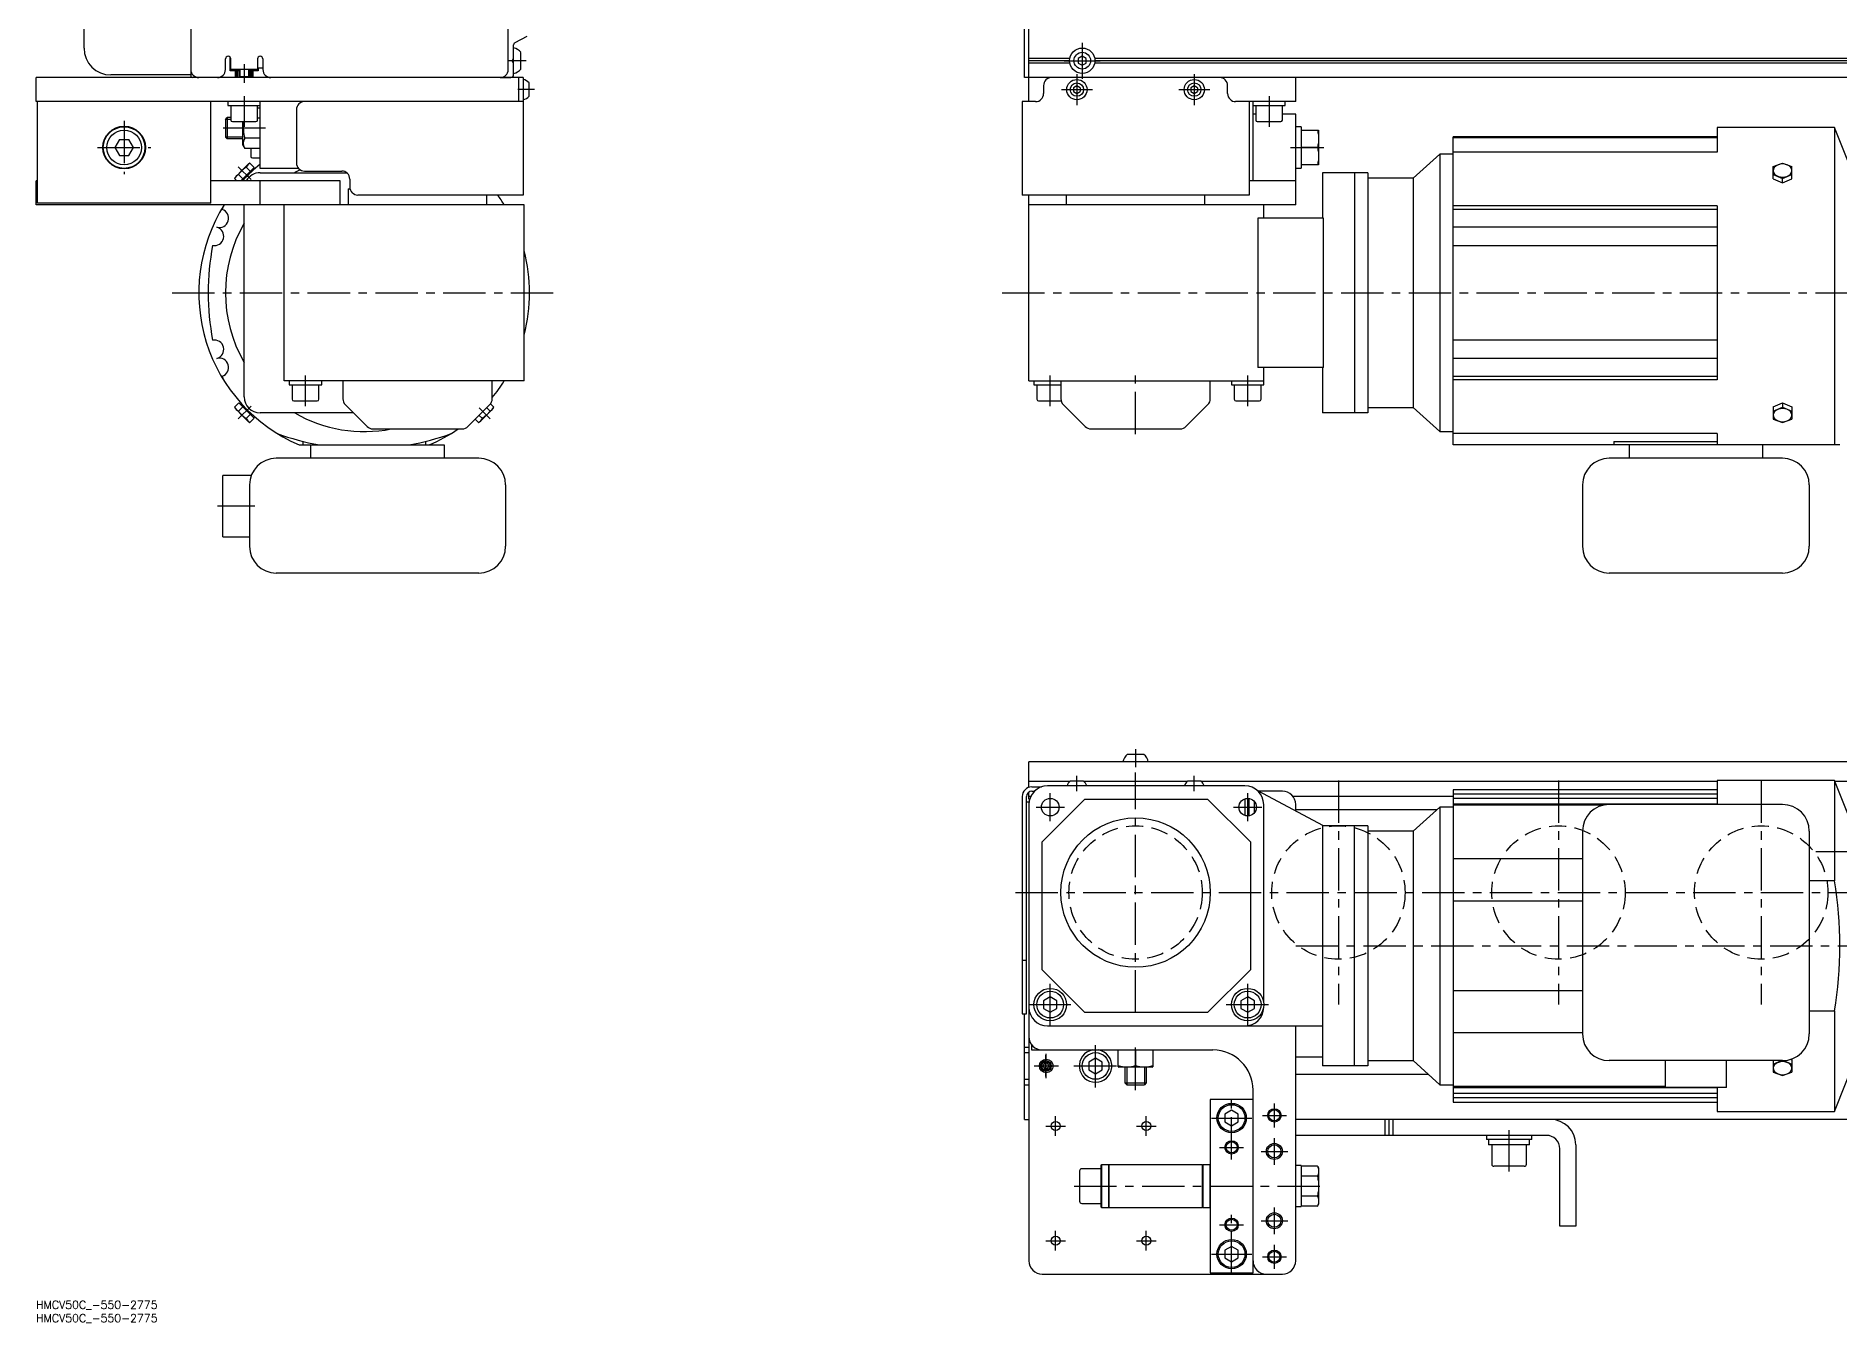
# Model space of a CAD drawing. Extents: x -10 to 3966, y -8 to 1151.
# Drawn here: x 0 to 676, y -8 to 474 of the extents above; entities that cross this region are included whole.
import ezdxf

# ---------------------------------------------------------------- set-up
doc = ezdxf.new("R2010")
doc.units = 0
doc.header["$LTSCALE"] = 0.5
doc.linetypes.add('CENTER', pattern=[50.8, 31.75, -6.35, 6.35, -6.35])
doc.linetypes.add('DASHED', pattern=[19.05, 12.7, -6.35])
for name, color, linetype in [('MSM_CENTER', 1, 'CENTER'), ('MSM_CONTINUOUS', 7, 'CONTINUOUS'), ('MSM_DASHED', 4, 'DASHED'), ('MSM_NARROW', 5, 'CONTINUOUS'), ('MSM_PART_NUMBER', 7, 'CONTINUOUS')]:
    doc.layers.add(name, color=color, linetype=linetype)
doc.styles.get("Standard").update_dxf_attribs({"font": 'txt.shx', "height": 10, "bigfont": 'bigfont.shx'})

# ---------------------------------------------------------------- blocks, each defined once
blk = doc.blocks.new('*U86')
at = {"layer": 'MSM_PART_NUMBER'}
blk.add_text('HMCV50C_-550-2775', height=3, dxfattribs=at).set_placement((0, -3))
blk = doc.blocks.new('*U87')
at = {"layer": 'MSM_PART_NUMBER'}
blk.add_text('HMCV50C_-550-2775', height=3, dxfattribs=at).set_placement((0, -8))

msp = doc.modelspace()

# ---------------------------------------------------------------- linework, layer by layer
at = {"layer": 'MSM_CENTER'}
for p, q in [((392.15, 471.5), (392.15, 458)), ((78, 463.4), (78, 456.4)), ((183.75, 464.75), (177, 464.75)), ((385.4, 464.75), (398.9, 464.75)), ((186.8, 453.9), (180.6, 453.9)), ((384.35, 453.9), (395.95, 453.9)), ((390.15, 459.7), (390.15, 448.1)), ((428.35, 453.9), (439.95, 453.9)), ((434.15, 459.7), (434.15, 448.1)), ((78, 451.4), (78, 439.9)), ((462.15, 451.4), (462.15, 439.9)), ((33, 442.2), (33, 422.2)), ((86, 439.4), (69, 439.4)), ((23, 432.2), (43, 432.2)), ((470.15, 432.2), (482.65, 432.2)), ((80.57, 420.18), (75.77, 424.98)), ((51, 377.75), (195, 377.75)), ((362.15, 377.75), (692.15, 377.75)), ((101, 335.25), (101, 346.75)), ((380.15, 335.25), (380.15, 346.75)), ((412.15, 324.75), (412.15, 346.75)), ((454.15, 335.25), (454.15, 346.75)), ((75.77, 330.52), (80.57, 335.32)), ((170.23, 330.52), (166.09, 334.66)), ((82, 297.75), (68, 297.75)), ((412.15, 206.75), (412.15, 200)), ((390.15, 191), (390.15, 196.8)), ((412.15, 108), (412.15, 198)), ((434.15, 191), (434.15, 196.8)), ((380.15, 179.7), (380.15, 190.3)), ((454.15, 179.7), (454.15, 190.3)), ((488.15, 195), (488.15, 111)), ((570.65, 195), (570.65, 111)), ((646.65, 195), (646.65, 111)), ((374.85, 185), (385.45, 185)), ((448.85, 185), (459.45, 185)), ((367.15, 153), (3149.15, 153)), ((472.15, 133), (692.15, 133)), ((380.15, 102.9), (380.15, 119.1)), ((454.15, 102.9), (454.15, 119.1)), ((372.05, 111), (388.25, 111)), ((446.05, 111), (462.25, 111)), ((397.15, 79.9), (397.15, 96)), ((412.15, 79), (412.15, 96)), ((374.1, 88), (383.2, 88)), ((378.55, 84), (378.55, 92)), ((378.65, 83.45), (378.65, 92.55)), ((389.05, 88), (405.25, 88)), ((448.15, 53), (448.15, 76)), ((382.15, 61.8), (382.15, 69.2)), ((416.15, 61.8), (416.15, 69.2)), ((440.65, 68.5), (455.65, 68.5)), ((459.65, 69.5), (468.65, 69.5)), ((464.15, 65), (464.15, 74)), ((378.45, 65.5), (385.85, 65.5)), ((412.45, 65.5), (419.85, 65.5)), ((464.15, 51), (464.15, 61)), ((552.15, 48.4), (552.15, 64)), ((443.65, 57.5), (452.65, 57.5)), ((459.15, 56), (469.15, 56)), ((389.15, 43), (482.65, 43)), ((464.15, 25), (464.15, 35)), ((443.65, 28.5), (452.65, 28.5)), ((448.15, 10), (448.15, 33)), ((459.15, 30), (469.15, 30)), ((378.45, 22.5), (385.85, 22.5)), ((382.15, 18.8), (382.15, 26.2)), ((412.45, 22.5), (419.85, 22.5)), ((416.15, 18.8), (416.15, 26.2)), ((464.15, 12), (464.15, 21)), ((440.65, 17.5), (455.65, 17.5)), ((459.65, 16.5), (468.65, 16.5))]:
    msp.add_line(p, q, dxfattribs=at)
at = {"layer": 'MSM_CONTINUOUS'}
for p, q in [((372.15, 449.4), (372.15, 1107.4)), ((58, 1097.9), (58, 458.9)), ((18, 469.4), (18, 776.9)), ((370.55, 458.4), (370.55, 528.4)), ((177, 461.4), (177, 496.2)), ((179.53, 471.53), (184.07, 473.97)), ((179, 459.45), (179, 470.65)), ((181.75, 461.62), (181.75, 467.87)), ((71, 461.4), (71, 465.4)), ((72.75, 465.9), (72.87, 465.9)), ((72.75, 460.9), (72.75, 465.9)), ((76, 460.9), (72.75, 460.9)), ((73, 460.9), (73, 465.4)), ((83, 461.4), (73, 461.4)), ((74.75, 458.4), (74.75, 460.9)), ((75, 460.9), (75, 458.4)), ((76, 461.4), (76, 458.78)), ((80, 461.4), (80, 458.78)), ((83.25, 460.9), (80, 460.9)), ((81, 458.4), (81, 460.9)), ((81.25, 460.9), (81.25, 458.4)), ((83, 465.4), (83, 460.9)), ((85, 461.9), (83.25, 461.9)), ((83.25, 461.9), (83.25, 460.9)), ((85, 465.4), (85, 461.4)), ((178.5, 464.75), (179, 465.62)), ((179, 463.88), (178.5, 464.75)), ((387.48, 465.62), (372.15, 465.62)), ((387.4, 464.75), (372.15, 464.75)), ((387.48, 463.88), (372.15, 463.88)), ((392.15, 466.48), (390.65, 465.62)), ((390.65, 465.62), (390.65, 463.88)), ((390.65, 463.88), (392.15, 463.02)), ((393.65, 465.62), (392.15, 466.48)), ((392.15, 463.02), (393.65, 463.88)), ((393.65, 463.88), (393.65, 465.62)), ((3122.48, 465.62), (396.82, 465.62)), ((3122.48, 463.88), (396.82, 463.88)), ((3122.4, 464.75), (396.9, 464.75)), ((0, 449.4), (0, 458.4)), ((182.6, 458.4), (0, 458.4)), ((58, 459.4), (28, 459.4)), ((76.38, 458.4), (76, 458.78)), ((76, 458.78), (80, 458.78)), ((80, 458.78), (79.62, 458.4)), ((174.55, 458.45), (178, 458.45)), ((181, 449.4), (181, 458.4)), ((182.6, 458.4), (182.6, 414.4)), ((184.8, 451.4), (184.8, 456.4)), ((3148.75, 458.4), (370.55, 458.4)), ((3147.15, 458.45), (372.15, 458.45)), ((377.65, 455.4), (377.65, 452.4)), ((390.15, 455.34), (388.9, 454.62)), ((388.9, 454.62), (388.9, 453.18)), ((388.9, 453.18), (390.15, 452.46)), ((391.4, 454.62), (390.15, 455.34)), ((390.15, 452.46), (391.4, 453.18)), ((391.4, 454.62), (391.4, 453.18)), ((397.15, 458.45), (397.15, 458.4)), ((427.15, 458.4), (427.15, 458.45)), ((434.15, 455.34), (432.9, 454.62)), ((432.9, 454.62), (432.9, 453.18)), ((432.9, 453.18), (434.15, 452.46)), ((435.4, 454.62), (434.15, 455.34)), ((434.15, 452.46), (435.4, 453.18)), ((435.4, 454.62), (435.4, 453.18)), ((446.65, 452.4), (446.65, 455.4)), ((472.15, 449.4), (472.15, 458.4)), ((182.6, 449.4), (0, 449.4)), ((0.5, 411.4), (0.5, 449.4)), ((65.5, 411.4), (65.5, 449.4)), ((71.9, 449.4), (71.9, 447.9)), ((71.9, 447.9), (84, 447.9)), ((73, 447.9), (73, 442.5)), ((83, 442.5), (83, 447.9)), ((84, 446.91), (83, 446.91)), ((84, 424.4), (84, 449.4)), ((97.6, 446.4), (97.6, 426.4)), ((100, 449.34), (100, 449.4)), ((374.65, 449.4), (369.65, 449.4)), ((369.65, 449.4), (369.65, 414.4)), ((472.15, 449.4), (449.65, 449.4)), ((454.65, 449.4), (454.65, 414.4)), ((456.05, 449.4), (456.05, 447.9)), ((456.05, 447.9), (468.25, 447.9)), ((456.15, 419.75), (456.15, 447.9)), ((457.15, 447.9), (457.15, 442.5)), ((467.15, 442.5), (467.15, 447.9)), ((468.25, 447.9), (468.25, 449.4)), ((71, 442.72), (71.68, 443.4)), ((71, 442.72), (71, 436.08)), ((71.68, 443.4), (71.68, 435.4)), ((73, 443.4), (71.68, 443.4)), ((73.6, 441.9), (82.4, 441.9)), ((77.5, 433.15), (77.5, 441.9)), ((84, 443.15), (83, 443.15)), ((457.15, 444.75), (456.15, 444.75)), ((457.75, 441.9), (466.55, 441.9)), ((472.15, 444.75), (467.15, 444.75)), ((472.15, 419.85), (472.15, 444.75)), ((474.15, 439.9), (472.15, 439.9)), ((474.15, 439.9), (474.15, 424.5)), ((674.15, 439.75), (630.15, 439.75)), ((630.15, 439.75), (630.15, 430.47)), ((682.15, 419.75), (674.15, 439.75)), ((674.15, 439.75), (674.15, 320.75)), ((31.27, 435.2), (29.54, 432.2)), ((31.27, 435.2), (34.73, 435.2)), ((36.46, 432.2), (34.73, 435.2)), ((71.68, 435.4), (71, 436.08)), ((77.5, 435.4), (71.68, 435.4)), ((77.5, 433.15), (78.22, 431.89)), ((84, 435.65), (78.22, 435.65)), ((474.15, 438.7), (480.65, 438.7)), ((480.65, 438.7), (480.65, 425.7)), ((630.15, 436.25), (531.15, 436.25)), ((531.15, 320.75), (531.15, 436.25)), ((531.15, 435.99), (630.15, 435.99)), ((29.54, 432.2), (31.27, 429.2)), ((31.27, 429.2), (34.73, 429.2)), ((34.73, 429.2), (36.46, 432.2)), ((79.65, 426.05), (74.7, 421.1)), ((84, 431.89), (78.22, 431.89)), ((80.14, 426.33), (79.32, 425.71)), ((80.14, 426.33), (79.65, 426.05)), ((81.73, 424.73), (80.14, 426.33)), ((80.5, 431.89), (80.5, 428.9)), ((81.1, 428.3), (84.06, 428.3)), ((480.23, 432.2), (474.15, 432.2)), ((526.15, 429.75), (516.15, 420.75)), ((531.15, 429.75), (526.15, 429.75)), ((526.15, 429.75), (526.15, 325.75)), ((630.15, 430.47), (531.15, 430.47)), ((651.15, 425.1), (654.65, 426.33)), ((654.65, 426.33), (658.15, 425.1)), ((0.5, 419.75), (0, 419.75)), ((0, 410.75), (0, 419.75)), ((114, 419.75), (65.5, 419.75)), ((75.04, 421.43), (74.42, 420.61)), ((74.7, 421.1), (74.42, 420.61)), ((75.28, 419.75), (74.42, 420.61)), ((75.85, 422.04), (75.04, 421.43)), ((75.85, 422.04), (77.18, 423.57)), ((77.45, 420.44), (75.85, 422.04)), ((76.75, 419.75), (81.73, 424.73)), ((76.76, 419.75), (76.76, 419.75)), ((78.71, 424.9), (77.18, 423.57)), ((79.32, 425.71), (78.71, 424.9)), ((80.31, 423.3), (78.71, 424.9)), ((81.33, 423.66), (81, 423.99)), ((98.36, 424.4), (84, 424.4)), ((84, 422.75), (116.46, 422.75)), ((84, 410.75), (84, 419.75)), ((100.6, 423.4), (114.6, 423.4)), ((114, 410.75), (114, 419.75)), ((117.6, 420.4), (117.6, 417.4)), ((472.15, 419.75), (454.65, 419.75)), ((472.05, 419.75), (472.05, 419.85)), ((472.05, 419.85), (472.15, 419.85)), ((472.15, 424.5), (474.15, 424.5)), ((472.15, 410.75), (472.15, 419.75)), ((480.65, 425.7), (474.15, 425.7)), ((482.15, 422.75), (482.15, 405.75)), ((499.15, 422.75), (482.15, 422.75)), ((494.15, 422.75), (494.15, 332.75)), ((499.15, 422.75), (499.15, 332.75)), ((516.15, 420.75), (499.15, 420.75)), ((516.15, 420.75), (516.15, 334.75)), ((651.15, 420.44), (651.15, 425.1)), ((651.15, 422.04), (654.65, 420.61)), ((651.15, 420.44), (654.65, 419.02)), ((654.65, 420.61), (658.15, 422.04)), ((654.65, 419.02), (654.65, 420.61)), ((654.65, 419.02), (658.15, 420.44)), ((658.15, 420.44), (658.15, 425.1)), ((117, 416.75), (117, 410.75)), ((117, 416.75), (117.67, 416.75)), ((182.6, 414.4), (120.6, 414.4)), ((169, 410.75), (169, 414.4)), ((454.65, 414.4), (369.65, 414.4)), ((372.15, 344.75), (372.15, 414.4)), ((386.15, 414.4), (386.15, 410.75)), ((438.15, 410.75), (438.15, 414.4)), ((183, 410.75), (0, 410.75)), ((65.5, 411.4), (0.5, 411.4)), ((78, 338.75), (78, 410.75)), ((93, 344.75), (93, 410.75)), ((183, 344.75), (183, 410.75)), ((472.15, 410.75), (372.15, 410.75)), ((482.55, 405.75), (457.99, 405.75)), ((457.99, 405.75), (457.99, 349.75)), ((460.15, 405.75), (460.15, 410.75)), ((482.55, 349.75), (482.55, 405.75)), ((630.15, 410.37), (531.15, 410.37)), ((630.15, 409.02), (531.15, 409.02)), ((630.15, 410.37), (630.15, 345.13)), ((630.15, 402.33), (531.15, 402.33)), ((531.15, 395.52), (630.15, 395.52)), ((630.15, 359.98), (531.15, 359.98)), ((630.15, 353.17), (531.15, 353.17)), ((482.55, 349.75), (457.99, 349.75)), ((460.15, 344.75), (460.15, 349.75)), ((482.15, 349.75), (482.15, 332.75)), ((531.15, 346.48), (630.15, 346.48)), ((630.15, 345.13), (531.15, 345.13)), ((183, 344.75), (93, 344.75)), ((94.9, 344.75), (94.9, 343.25)), ((94.9, 343.25), (107.1, 343.25)), ((96, 343.25), (96, 337.85)), ((106, 337.85), (106, 343.25)), ((107.1, 343.25), (107.1, 344.75)), ((115, 344.75), (115, 337.99)), ((171, 337.99), (171, 344.75)), ((372.15, 344.75), (460.25, 344.75)), ((374.05, 344.75), (374.05, 343.25)), ((374.05, 343.25), (384.15, 343.25)), ((375.15, 343.25), (375.15, 337.85)), ((384.15, 344.75), (384.15, 337.99)), ((440.15, 337.99), (440.15, 344.75)), ((448.05, 344.75), (448.05, 343.25)), ((448.05, 343.25), (460.25, 343.25)), ((449.15, 343.25), (449.15, 337.85)), ((459.15, 337.85), (459.15, 343.25)), ((460.25, 343.25), (460.25, 344.75)), ((76.02, 336.48), (74.42, 334.89)), ((74.42, 334.89), (74.7, 334.4)), ((74.42, 334.89), (75.04, 334.07)), ((79.65, 329.45), (74.7, 334.4)), ((75.04, 334.07), (75.85, 333.46)), ((77.45, 335.06), (75.85, 333.46)), ((77.18, 331.93), (75.85, 333.46)), ((81.73, 330.77), (76.02, 336.48)), ((77.09, 336.08), (76.76, 335.75)), ((77.18, 331.93), (78.71, 330.6)), ((80.31, 332.2), (78.71, 330.6)), ((81, 331.51), (81.33, 331.84)), ((119, 332.75), (84, 332.75)), ((96.6, 337.25), (105.4, 337.25)), ((115.88, 335.87), (124.12, 327.63)), ((161.88, 327.63), (170.12, 335.87)), ((166.07, 331.82), (167.29, 330.6)), ((166.35, 329.45), (171.3, 334.4)), ((168.82, 331.93), (167.29, 330.6)), ((168.82, 331.93), (170.15, 333.46)), ((168.93, 334.68), (170.15, 333.46)), ((170.15, 333.46), (170.96, 334.07)), ((170.34, 336.12), (171.58, 334.89)), ((170.96, 334.07), (171.58, 334.89)), ((171.3, 334.4), (171.58, 334.89)), ((375.75, 337.25), (384.24, 337.25)), ((385.03, 335.87), (393.27, 327.63)), ((431.03, 327.63), (439.27, 335.87)), ((449.75, 337.25), (458.55, 337.25)), ((499.15, 332.75), (482.15, 332.75)), ((499.15, 334.75), (516.15, 334.75)), ((516.15, 334.75), (526.15, 325.75)), ((651.15, 335.06), (654.65, 336.48)), ((651.15, 335.06), (651.15, 330.4)), ((651.15, 333.46), (654.65, 334.89)), ((654.65, 336.48), (658.15, 335.06)), ((654.65, 336.48), (654.65, 334.89)), ((654.65, 334.89), (658.15, 333.46)), ((658.15, 335.06), (658.15, 330.4)), ((78.71, 330.6), (79.32, 329.79)), ((79.32, 329.79), (80.14, 329.17)), ((79.65, 329.45), (80.14, 329.17)), ((81.73, 330.77), (80.14, 329.17)), ((126.24, 326.75), (159.76, 326.75)), ((164.64, 330.39), (165.86, 329.17)), ((165.86, 329.17), (166.68, 329.79)), ((165.86, 329.17), (166.35, 329.45)), ((166.68, 329.79), (167.29, 330.6)), ((395.39, 326.75), (428.91, 326.75)), ((526.15, 325.75), (531.15, 325.75)), ((630.15, 325.03), (531.15, 325.03)), ((630.15, 325.03), (630.15, 320.75)), ((651.15, 330.4), (654.65, 329.17)), ((654.65, 329.17), (658.15, 330.4)), ((98.61, 320.75), (153, 320.75)), ((100, 322.08), (100, 320.75)), ((103, 315.75), (103, 320.75)), ((146, 322.08), (146, 320.75)), ((153, 320.75), (153, 315.75)), ((676.15, 320.75), (531.15, 320.75)), ((591.4, 322.08), (591.4, 320.75)), ((591.4, 322.08), (630.15, 322.08)), ((597.15, 320.75), (597.15, 315.75)), ((647.15, 320.75), (647.15, 315.75)), ((166, 315.75), (90, 315.75)), ((654.65, 315.75), (589.65, 315.75)), ((80.63, 309.25), (70, 309.25)), ((70, 286.25), (70, 309.25)), ((80, 305.75), (80, 282.75)), ((176, 305.75), (176, 282.75)), ((579.65, 305.75), (579.65, 282.75)), ((664.65, 305.75), (664.65, 282.75)), ((70, 286.25), (80, 286.25)), ((166, 272.75), (90, 272.75)), ((654.65, 272.75), (589.65, 272.75)), ((415.27, 204.75), (409.02, 204.75)), ((3147.15, 202), (372.15, 202)), ((372.15, 192.43), (372.15, 202)), ((387.43, 194.6), (372.15, 194.6)), ((372.15, 188), (372.15, 190.67)), ((373.25, 192.6), (376.82, 192.6)), ((373.25, 191), (374.25, 191)), ((453.15, 193), (379.15, 193)), ((392.65, 194.8), (387.65, 194.8)), ((431.43, 194.6), (392.87, 194.6)), ((436.65, 194.8), (431.65, 194.8)), ((630.15, 194.6), (436.87, 194.6)), ((482.55, 178), (457.99, 191.06)), ((467.15, 191), (458.1, 191)), ((630.15, 191.5), (531.15, 191.5)), ((531.15, 191.5), (531.15, 74.5)), ((630.15, 189.82), (531.15, 189.82)), ((674.15, 195), (630.15, 195)), ((630.15, 195), (630.15, 186)), ((682.15, 175), (674.15, 195)), ((674.15, 195), (674.15, 157.39)), ((3147.15, 194.6), (674.31, 194.6)), ((369.65, 189), (369.65, 107.6)), ((371.25, 107.6), (371.25, 189)), ((371.25, 187), (372.22, 187)), ((372.83, 189), (372.15, 189)), ((372.44, 188), (372.15, 188)), ((372.15, 186), (372.15, 15)), ((377.15, 172), (393.15, 188)), ((393.15, 188), (439.15, 188)), ((439.15, 188), (455.15, 172)), ((453.05, 188.11), (453.05, 181.89)), ((454.65, 181.74), (454.65, 188.26)), ((456.55, 187.26), (456.55, 182.74)), ((460.15, 112.1), (460.15, 186)), ((531.15, 189), (471.15, 189)), ((472.15, 183.53), (472.15, 186)), ((525.04, 184), (472.15, 184)), ((526.15, 185), (516.15, 176)), ((531.15, 185), (526.15, 185)), ((526.15, 185), (526.15, 81)), ((630.15, 188.25), (531.15, 188.25)), ((531.15, 186.2), (630.15, 186.2)), ((587.31, 185.72), (531.15, 185.72)), ((654.65, 186), (589.65, 186)), ((482.15, 178), (482.15, 88)), ((499.15, 178), (482.15, 178)), ((494.15, 88), (494.15, 178)), ((499.15, 178), (499.15, 88)), ((516.15, 176), (499.15, 176)), ((516.15, 176), (516.15, 90)), ((579.65, 176), (579.65, 100)), ((664.65, 176), (664.65, 100)), ((377.15, 124), (377.15, 172)), ((455.15, 172), (455.15, 124)), ((579.65, 165.62), (531.15, 165.62)), ((2931.15, 168.25), (667.15, 168.25)), ((674.15, 157.39), (664.65, 157.39)), ((579.65, 149.82), (531.15, 149.82)), ((369.65, 127.6), (371.25, 127.6)), ((393.15, 108), (377.15, 124)), ((455.15, 124), (439.15, 108)), ((579.65, 116.18), (531.15, 116.18)), ((380.15, 113.89), (377.65, 112.44)), ((377.65, 112.44), (377.65, 109.56)), ((377.65, 109.56), (380.15, 108.11)), ((382.65, 112.44), (380.15, 113.89)), ((380.15, 108.11), (382.65, 109.56)), ((382.65, 109.56), (382.65, 112.44)), ((454.15, 113.89), (451.65, 112.44)), ((451.65, 112.44), (451.65, 109.56)), ((451.65, 109.56), (454.15, 108.11)), ((456.65, 112.44), (454.15, 113.89)), ((454.15, 108.11), (456.65, 109.56)), ((456.65, 109.56), (456.65, 112.44)), ((664.65, 108.61), (674.15, 108.61)), ((674.15, 108.61), (674.15, 71)), ((369.65, 107.6), (371.25, 107.6)), ((370.55, 68), (370.55, 107.6)), ((379.15, 103), (482.15, 103)), ((439.15, 108), (393.15, 108)), ((472.15, 15), (472.15, 103)), ((370.55, 95), (372.15, 95)), ((373.15, 96), (373.15, 94)), ((579.65, 100.38), (531.15, 100.38)), ((370.55, 93), (372.15, 93)), ((373.15, 94), (441.15, 94)), ((377.97, 89), (377.4, 88)), ((377.4, 88), (377.97, 87)), ((379.13, 89), (377.97, 89)), ((379.7, 88), (379.13, 89)), ((379.13, 87), (379.7, 88)), ((397.15, 90.89), (394.65, 89.44)), ((394.65, 89.44), (394.65, 86.56)), ((399.65, 89.44), (397.15, 90.89)), ((399.65, 86.56), (399.65, 89.44)), ((405.65, 87.64), (405.65, 94)), ((412.15, 94), (412.15, 88.22)), ((418.65, 94), (418.65, 87.64)), ((482.15, 91.25), (472.15, 91.25)), ((499.15, 88), (482.15, 88)), ((499.15, 90), (516.15, 90)), ((516.15, 90), (526.15, 81)), ((654.65, 90), (589.65, 90)), ((610.65, 90), (610.65, 80)), ((633.65, 80), (633.65, 90)), ((651.15, 90), (651.15, 85.65)), ((651.15, 88.71), (654.31, 90)), ((654.98, 90.01), (658.15, 88.71)), ((657.72, 90.48), (658.15, 90.31)), ((658.15, 90.31), (658.15, 85.65)), ((674.15, 71), (682.15, 91)), ((370.55, 83), (372.15, 83)), ((377.97, 87), (379.13, 87)), ((394.65, 86.56), (397.15, 85.11)), ((397.15, 85.11), (399.65, 86.56)), ((405.65, 87.64), (405.9, 87.5)), ((418.4, 87.5), (405.9, 87.5)), ((408.15, 87.5), (408.15, 81.68)), ((408.83, 81), (408.15, 81.68)), ((408.15, 81.68), (416.15, 81.68)), ((416.15, 81.68), (415.47, 81)), ((416.15, 87.5), (416.15, 81.68)), ((418.4, 87.5), (418.65, 87.64)), ((521.98, 84.75), (472.15, 84.75)), ((651.15, 85.65), (654.65, 84.42)), ((654.65, 84.42), (658.15, 85.65)), ((370.55, 81), (372.15, 81)), ((408.83, 81), (415.47, 81)), ((456.15, 75.5), (440.15, 75.5)), ((440.15, 75.5), (440.15, 10.5)), ((456.15, 10.5), (456.15, 79)), ((526.15, 81), (531.15, 81)), ((610.65, 80.28), (531.15, 80.28)), ((630.15, 79.8), (531.15, 79.8)), ((630.15, 77.75), (531.15, 77.75)), ((531.15, 76.18), (630.15, 76.18)), ((531.15, 74.5), (630.15, 74.5)), ((633.65, 80), (610.65, 80)), ((630.15, 80), (630.15, 71)), ((370.55, 68), (372.15, 68)), ((448.15, 71.39), (445.65, 69.94)), ((445.65, 69.94), (445.65, 67.06)), ((450.65, 69.94), (448.15, 71.39)), ((450.65, 67.06), (450.65, 69.94)), ((3148.75, 68), (472.15, 68)), ((505.65, 62), (505.65, 68)), ((507.15, 62), (507.15, 68)), ((508.65, 62), (508.65, 68)), ((630.15, 71), (674.15, 71)), ((445.65, 67.06), (448.15, 65.61)), ((448.15, 65.61), (450.65, 67.06)), ((566.15, 62), (472.15, 62)), ((543.65, 62), (543.65, 60.4)), ((560.65, 60.4), (560.65, 62)), ((560.65, 60.4), (543.65, 60.4)), ((544.45, 60.4), (544.45, 58.4)), ((559.85, 58.4), (544.45, 58.4)), ((545.65, 58.4), (545.65, 51.2)), ((558.65, 51.2), (558.65, 58.4)), ((559.85, 58.4), (559.85, 60.4)), ((571.15, 28), (571.15, 57)), ((577.15, 58.5), (577.15, 28)), ((391.15, 48.7), (391.15, 37.3)), ((399.15, 49.5), (391.95, 49.5)), ((399.35, 51), (399.15, 50.8)), ((399.15, 50.8), (399.15, 35.2)), ((401.95, 51), (399.35, 51)), ((399.35, 51), (399.35, 35)), ((402.15, 50.8), (401.95, 51)), ((401.95, 51), (401.95, 35)), ((437.15, 51), (402.15, 51)), ((402.15, 51), (402.15, 35)), ((437.35, 51), (437.15, 50.8)), ((437.15, 51), (437.15, 35)), ((439.95, 51), (437.35, 51)), ((437.35, 51), (437.35, 35)), ((440.15, 50.8), (439.95, 51)), ((439.95, 51), (439.95, 35)), ((474.15, 50.7), (472.15, 50.7)), ((474.15, 50.7), (474.15, 35.3)), ((480.23, 50.51), (474.15, 50.51)), ((480.65, 49.8), (480.65, 36.2)), ((557.85, 50.4), (546.45, 50.4)), ((480.23, 46.75), (474.15, 46.75)), ((391.95, 36.5), (399.15, 36.5)), ((399.15, 35.2), (399.35, 35)), ((399.35, 35), (401.95, 35)), ((401.95, 35), (402.15, 35.2)), ((402.15, 35), (437.15, 35)), ((437.15, 35.2), (437.35, 35)), ((437.35, 35), (439.95, 35)), ((439.95, 35), (440.15, 35.2)), ((472.15, 35.3), (474.15, 35.3)), ((480.23, 39.25), (474.15, 39.25)), ((480.23, 35.49), (474.15, 35.49)), ((577.15, 28), (571.15, 28)), ((448.15, 20.39), (445.65, 18.94)), ((450.65, 18.94), (448.15, 20.39)), ((445.65, 18.94), (445.65, 16.06)), ((445.65, 16.06), (448.15, 14.61)), ((448.15, 14.61), (450.65, 16.06)), ((450.65, 16.06), (450.65, 18.94)), ((377.15, 10), (467.15, 10)), ((440.15, 10.5), (456.15, 10.5))]:
    msp.add_line(p, q, dxfattribs=at)
for centre, radius in [((392.15, 464.75), 4.75), ((392.15, 464.75), 3.13), ((390.15, 453.9), 3.8), ((390.15, 453.9), 2.5), ((434.15, 453.9), 3.8), ((434.15, 453.9), 2.5), ((33, 432.2), 8), ((33, 432.2), 7.8), ((33, 432.2), 6.5), ((380.15, 185), 3.3), ((454.15, 185), 3.3), ((412.15, 153), 28), ((380.15, 111), 6.1), ((380.15, 111), 5), ((454.15, 111), 6.1), ((454.15, 111), 5), ((378.65, 88), 2.55), ((378.55, 88), 2), ((378.55, 88), 1.6), ((397.15, 88), 5), ((448.15, 68.5), 5.5), ((448.15, 68.5), 5), ((464.15, 69.5), 2.07), ((382.15, 65.5), 1.7), ((416.15, 65.5), 1.7), ((448.15, 57.5), 2.07), ((464.15, 56), 3), ((448.15, 28.5), 2.07), ((464.15, 30), 3), ((382.15, 22.5), 1.7), ((416.15, 22.5), 1.7), ((448.15, 17.5), 5.5), ((448.15, 17.5), 5), ((464.15, 16.5), 2.07)]:
    msp.add_circle(centre, radius, dxfattribs=at)
for centre, radius, start, end in [((28, 469.4), 10, 180, 270), ((180, 470.65), 1, 118.17859, 180), ((178.1, 464.84), 4.75, 39.77311, 79.06843), ((61, 461.4), 3, 180, 270), ((68, 461.4), 3, 270, 0), ((72, 465.4), 1, 0, 180), ((84, 465.4), 1, 0, 180), ((88, 461.4), 3, 180, 270), ((174, 461.4), 3, 270, 0), ((178.1, 464.66), 4.75, 280.93157, 320.22689), ((58.5, 458.9), 0.5, 180, 270), ((178, 459.45), 1, 270, 0), ((181.88, 453.97), 3.8, 39.77311, 79.06843), ((380.65, 455.4), 3, 90, 180), ((443.65, 455.4), 3, 360, 90), ((100.6, 446.4), 3, 90, 180), ((181.88, 453.83), 3.8, 280.93157, 320.22689), ((374.65, 452.4), 3, 270, 0), ((449.65, 452.4), 3, 180, 270), ((73.6, 442.5), 0.6, 180, 270), ((91.18, 439.43), 13.5, 169.44902, 196.2716), ((82.4, 442.5), 0.6, 270, 0), ((457.75, 442.5), 0.6, 180, 270), ((466.55, 442.5), 0.6, 270, 0), ((81.12, 433.77), 3.45, 147.05809, 212.94191), ((479.44, 437.89), 1.13, 14.73089, 45.51978), ((476.68, 437.2), 3.97, 359.65362, 14.25535), ((476.68, 433.7), 3.97, 345.74465, 0.34638), ((81.1, 428.9), 0.6, 180, 270), ((100.6, 426.4), 3, 180, 270), ((479.44, 433.01), 1.13, 314.48022, 345.26911), ((479.44, 431.39), 1.13, 14.73089, 45.51978), ((479.44, 426.51), 1.13, 314.48022, 345.26911), ((476.68, 430.7), 3.97, 359.65362, 14.25535), ((476.68, 427.2), 3.97, 345.74465, 0.34638), ((654.65, 421.74), 4.3, 44.04695, 135.95305), ((123, 377.75), 62, 128.97876, 137.35769), ((84, 416.75), 6, 90, 150), ((123, 377.75), 52, 117.50574, 120.07335), ((114.6, 420.4), 3, 0, 90), ((653.02, 423.56), 1.87, 141.41249, 224.40384), ((654.65, 425.49), 4.39, 227.47791, 312.52209), ((656.28, 423.56), 1.87, 315.59616, 38.58751), ((120.6, 417.4), 3, 180, 270), ((123, 377.75), 62, 32.15815, 36.23717), ((123, 377.75), 62, 147.84185, 246.83195), ((68.65, 405.72), 3.5, 255, 70.98366), ((159.5, 377.75), 95, 159.91518, 160.77966), ((66.84, 398.95), 3.5, 259.01668, 75), ((123, 377.75), 52, 149.92665, 210.07335), ((159.5, 377.75), 95, 169.22051, 190.77949), ((123, 377.75), 62, 345.40745, 14.59255), ((66.84, 356.55), 3.5, 285, 100.98332), ((68.65, 349.78), 3.5, 289.01634, 105), ((159.5, 377.75), 95, 199.22034, 200.08482), ((84, 338.75), 6, 180, 270), ((123, 377.75), 62, 320.73197, 327.84185), ((96.6, 337.85), 0.6, 180, 270), ((123, 377.75), 52, 239.92665, 281.25471), ((105.4, 337.85), 0.6, 270, 0), ((118, 337.99), 3, 180, 225), ((168, 337.99), 3, 315, 0), ((375.75, 337.85), 0.6, 180, 270), ((387.15, 337.99), 3, 180, 225), ((437.15, 337.99), 3, 315, 0), ((449.75, 337.85), 0.6, 180, 270), ((458.55, 337.85), 0.6, 270, 0), ((653.02, 331.94), 1.87, 135.59616, 218.58751), ((654.65, 330.01), 4.39, 47.47791, 132.52209), ((656.28, 331.94), 1.87, 321.41249, 44.40384), ((123, 414.25), 95, 249.91518, 259.80483), ((126.24, 329.75), 3, 225, 270), ((123, 414.25), 95, 280.19517, 290.08482), ((123, 377.75), 62, 293.16805, 304.65603), ((159.76, 329.75), 3, 270, 315), ((395.39, 329.75), 3, 225, 270), ((428.91, 329.75), 3, 270, 315), ((654.65, 333.76), 4.3, 224.04695, 315.95305), ((90, 305.75), 10, 90, 180), ((166, 305.75), 10, 0, 90), ((589.65, 305.75), 10, 90, 180), ((654.65, 305.75), 10, 0, 90), ((90, 282.75), 10, 180, 270), ((166, 282.75), 10, 270, 0), ((589.65, 282.75), 10, 180, 270), ((654.65, 282.75), 10, 270, 0), ((412.06, 201.1), 4.75, 129.77311, 169.06843), ((412.24, 201.1), 4.75, 10.93157, 50.22689), ((373.25, 189), 3.6, 90, 180), ((373.25, 189), 2, 90, 180), ((379.15, 186), 7, 90, 180), ((390.08, 191.88), 3.8, 129.77311, 162.84848), ((390.22, 191.88), 3.8, 17.15152, 50.22689), ((434.08, 191.88), 3.8, 129.77311, 162.84848), ((434.22, 191.88), 3.8, 17.15152, 50.22689), ((453.15, 186), 7, 0, 90), ((467.15, 186), 5, 0, 90), ((589.65, 176), 10, 90, 180), ((654.65, 176), 10, 0, 90), ((525.91, 133), 150.23, 350.65564, 9.34436), ((379.15, 110), 7, 180, 270), ((453.15, 110), 7, 270, 359.14688), ((377.15, 99), 5, 180, 270), ((589.65, 100), 10, 180, 270), ((654.65, 100), 10, 270, 0), ((397.15, 88), 6.1, 100.38886, 79.61114), ((408.9, 96.99), 9.34, 249.64567, 290.35433), ((415.4, 96.99), 9.34, 249.64567, 290.35433), ((441.15, 79), 15, 0, 90), ((653.02, 87.19), 1.87, 135.59616, 218.58751), ((654.65, 85.26), 4.39, 47.47791, 132.52209), ((656.28, 87.19), 1.87, 321.41249, 44.40384), ((654.65, 89.01), 4.3, 224.04695, 315.95305), ((567.65, 58.5), 9.5, 0, 90), ((566.15, 57), 5, 0, 90), ((391.95, 48.7), 0.8, 90, 180), ((479.85, 49.8), 0.8, 360, 61.87751), ((479.88, 49.86), 0.734, 28.3492, 61.93989), ((479.6, 47.6), 1.05, 306.61163, 1.93175), ((479.28, 49.64), 1.37, 359.44926, 24.40993), ((546.45, 51.2), 0.8, 180, 270), ((557.85, 51.2), 0.8, 270, 0), ((479.19, 45.86), 1.37, 14.12774, 40.66286), ((475.92, 45.08), 4.73, 359.04691, 13.68567), ((475.92, 40.92), 4.73, 346.31433, 0.95309), ((391.95, 37.3), 0.8, 180, 270), ((479.19, 40.14), 1.37, 319.33714, 345.87226), ((479.6, 38.4), 1.05, 358.06825, 53.38837), ((479.85, 36.2), 0.8, 298.24072, 0), ((479.88, 36.14), 0.734, 298.06011, 331.6508), ((479.28, 36.36), 1.37, 335.59007, 0.55074), ((377.15, 15), 5, 180, 270), ((461.15, 15), 5, 180, 270), ((467.15, 15), 5, 270, 360)]:
    msp.add_arc(centre, radius, start, end, dxfattribs=at)
at = {"layer": 'MSM_DASHED'}
for centre in [(412.15, 153), (488.15, 153), (570.65, 153), (646.65, 153)]:
    msp.add_circle(centre, 25, dxfattribs=at)
at = {"layer": 'MSM_NARROW'}
for p, q in [((75.54, 458.4), (75.54, 460.9)), ((76.38, 461.4), (76.38, 458.4)), ((79.62, 461.4), (79.62, 458.4)), ((80.46, 458.4), (80.46, 460.9)), ((73, 442.72), (71, 442.72)), ((77.5, 436.08), (71, 436.08)), ((408.83, 87.5), (408.83, 81)), ((415.47, 87.5), (415.47, 81))]:
    msp.add_line(p, q, dxfattribs=at)
for centre, radius in [((464.15, 69.5), 2.5), ((448.15, 57.5), 2.5), ((464.15, 56), 2.46), ((448.15, 28.5), 2.5), ((464.15, 30), 2.46), ((464.15, 16.5), 2.5)]:
    msp.add_circle(centre, radius, dxfattribs=at)

# ---------------------------------------------------------------- block references
at = {"layer": 'MSM_CONTINUOUS'}
for name in ['*U86', '*U87']:
    msp.add_blockref(name, (0, 0), dxfattribs=at)

doc.saveas('drawing.dxf')
